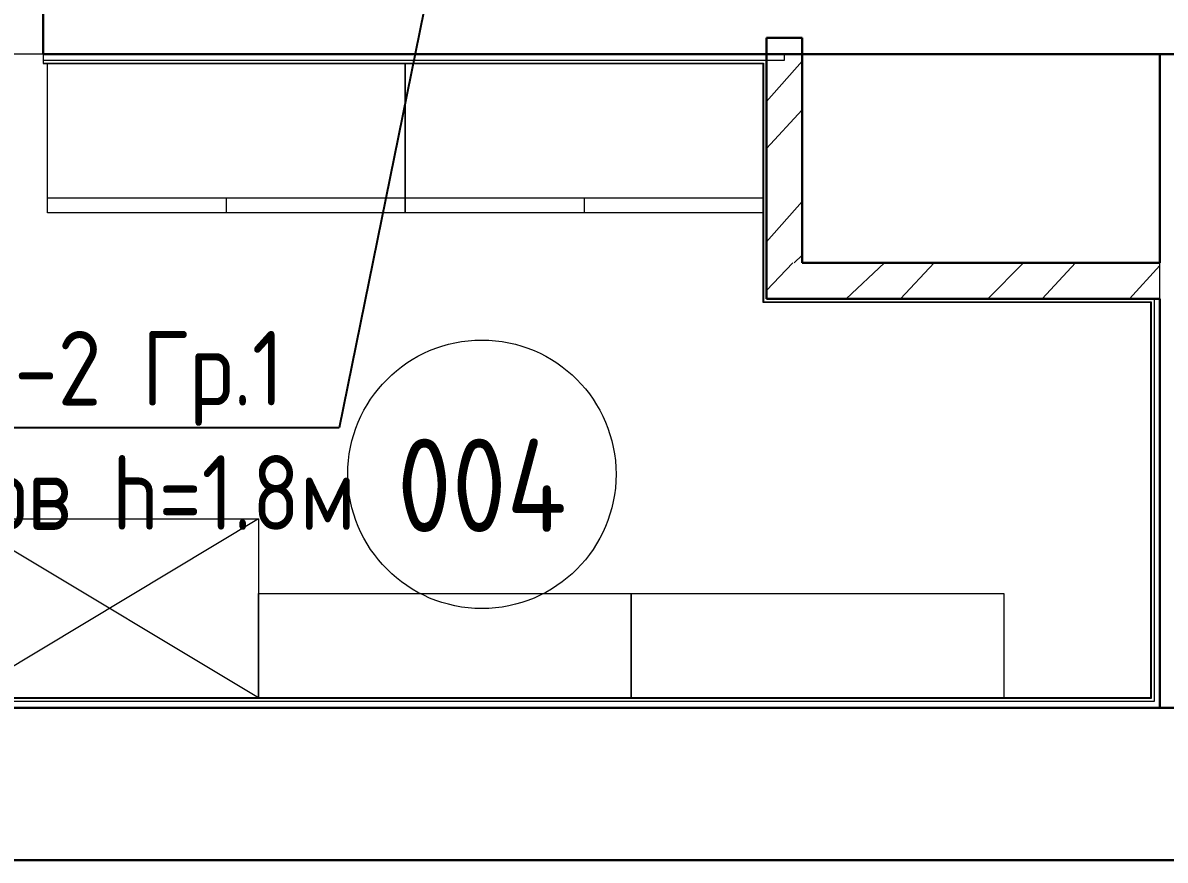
# Model space of a CAD drawing. Header units: millimetres. Extents: x -32 to 417638015, y -35 to 175284279.
# Drawn here: x 416161552 to 416165384, y 175249061 to 175251868 of the extents above; entities that cross this region are included whole.
import ezdxf
from ezdxf import colors
from ezdxf.entities.mleader import LeaderData, LeaderLine
from ezdxf.math import Vec2, Vec3

# ---------------------------------------------------------------- set-up
doc = ezdxf.new("R2010")
doc.units = ezdxf.units.MM
doc.layers.add('_ЭМ_Надписи', color=7, linetype='Continuous')
for name, color, linetype, lineweight in [('_ЭМ_ТХобщее_слой', 7, 'Continuous', 30), ('Аннотация', 7, 'Continuous', 18), ('Перекрытие', 7, 'Continuous', 18), ('Стены внутренние', 7, 'Continuous', 18), ('Стены несущие', 7, 'Continuous', 30), ('Стены отделка', 7, 'Continuous', 30), ('Стены штриховка', 7, 'Continuous', 9), ('ТХ', 5, 'Continuous', 0), ('ШТРИХОВКА', 252, 'Continuous', 15)]:
    doc.layers.add(name, color=color, linetype=linetype, lineweight=lineweight)
doc.layers.add('Линии', color=7, linetype='Continuous', lineweight=9, true_color=0x00a600)
doc.styles.add('GOST Common', font='GOST_Common.ttf', dxfattribs={"width": 0.9, "height": 349.9999999999996})
doc.styles.add('ЭОМ', font='isocpeur.ttf', dxfattribs={"width": 0.85, "height": 250})
pattern_1 = [(45, (556.895267267344, 294.7406184339013), (-235.7317231780653, 235.7317231780653), []), (45, (714.049267267344, 294.7406184339013), (-235.7317231780653, 235.7317231780653), [])]

# ---------------------------------------------------------------- blocks, each defined once
blk = doc.blocks.new('План подвала')
at = {"layer": 'Стены внутренние', "lineweight": 9}
h = blk.add_hatch(dxfattribs=at)
h.set_pattern_fill('FP_2', color=8, style=0, pattern_type=2)
h.set_pattern_definition(pattern_1)
h.paths.add_polyline_path([(25044.03676203601, 19658.19179401929), (25164.03676203599, 19658.19179401929), (25164.03676203598, 20358.19179401927), (25044.03676203601, 20358.19179401927)])
h = blk.add_hatch(dxfattribs=at)
h.set_pattern_fill('FP_2', color=8, style=0, pattern_type=2)
h.set_pattern_definition(pattern_1)
h.paths.add_polyline_path([(26364.03676203599, 19538.19179401929), (26364.03676203599, 19658.19179401928), (25044.03676203601, 19658.19179401929), (25044.03676203601, 19538.19179401929), (26321.17961917886, 19538.19179401929)])
at = {"layer": 'Линии', "color": 8}
blk.add_circle((24089.37587107683, 18949.61023362359), 450.0000000000006, dxfattribs=at)
at = {"layer": 'Перекрытие', "color": 8}
blk.add_line((22618.21279783258, 20358.19179401928), (21618.21279783258, 20358.19179401929), dxfattribs=at)
at = {"layer": 'Стены несущие', "color": 8}
for p, q in [((22618.21279783258, 20358.19179401929), (22618.21279783258, 20663.19179401929)), ((25164.03676203596, 20412.24213212894), (25044.03676203599, 20412.24213212894)), ((25044.03676203599, 20412.24213212894), (25044.03676203599, 19538.1917940193)), ((25164.03676203596, 19658.19179401927), (25164.03676203596, 20412.24213212894)), ((28549.21279783276, 20358.19179401925), (22618.2127978326, 20358.19179401925)), ((26364.03676203596, 20358.19179401925), (26364.03676203596, 19658.19179401927)), ((26364.03676203596, 19658.19179401927), (25164.03676203596, 19658.19179401927)), ((25044.03676203599, 19538.1917940193), (26364.03676203596, 19538.1917940193)), ((26364.03676203596, 18166.31269448926), (26364.03676203596, 19538.1917940193)), ((30766.1758129373, 18166.31269448926), (21308.57139694375, 18166.31269448926)), ((30744.18478198604, 17656.31269448924), (18919.2921242822, 17656.31269448927))]:
    blk.add_line(p, q, dxfattribs=at)
at = {"layer": 'Стены отделка', "color": 8, "lineweight": 9}
for p, q in [((22618.2127978326, 20358.19179401925), (22618.2127978326, 20326.19179401926)), ((25104.03676203597, 20338.19179401925), (25104.03676203597, 20358.19179401925)), ((22618.2127978326, 20326.19179401926), (25032.03676203599, 20326.19179401926)), ((25032.03676203599, 20326.19179401926), (25032.03676203599, 19528.19179401927)), ((25044.03676203599, 20338.19179401925), (25104.03676203597, 20338.19179401925)), ((25034.03676203595, 19526.1917940193), (26332.03676203597, 19526.1917940193)), ((26332.03676203597, 19526.1917940193), (26332.03676203597, 18199.8654216719)), ((26344.03676203596, 19538.1917940193), (26344.03676203596, 18187.86542167191)), ((21308.57139694375, 18167.86542167191), (26364.03676203596, 18167.86542167191)), ((26344.03676203596, 18187.86542167191), (21328.57139694374, 18187.86542167191)), ((26332.03676203597, 18199.8654216719), (21340.57139694374, 18199.8654216719))]:
    blk.add_line(p, q, dxfattribs=at)
at = {"layer": 'Стены штриховка', "color": 8}
for p, q in [((22618.2127978326, 20338.19179401925), (25044.03676203599, 20338.19179401925)), ((22618.2127978326, 20328.19179401929), (25034.03676203595, 20328.19179401929)), ((25034.03676203595, 20328.19179401929), (25034.03676203595, 19526.1917940193)), ((26364.03676203596, 19538.1917940193), (26364.03676203596, 19658.19179401927)), ((25032.03676203599, 19528.19179401927), (26334.03676203594, 19528.19179401927)), ((25032.03676203599, 19528.19179401927), (25032.03676203599, 19526.1917940193)), ((25032.03676203599, 19526.1917940193), (25034.03676203595, 19526.1917940193)), ((26334.03676203594, 19528.19179401927), (26334.03676203594, 18197.86542167187)), ((26334.03676203594, 18197.86542167187), (21338.57139694371, 18197.86542167187))]:
    blk.add_line(p, q, dxfattribs=at)
at = {"layer": 'Аннотация', "color": 8, "lineweight": 9, "insert": (24089.37587107683, 18912.66211336496), "char_height": 312.5000000000001, "width": 520.2111192702771, "attachment_point": 5, "line_spacing_factor": 1.022765581104984, "style": 'GOST Common'}
blk.add_mtext('004', dxfattribs=at)
blk = doc.blocks.new('_ЭМ_ТХ2_подвал')
at = {"layer": 'ТХ', "color": 8}
for p, q in [((29284.11077663808, 18510.12480323843), (28284.11077663808, 17910.12480323843)), ((29284.11077663808, 17910.12480323843), (28284.11077663808, 18510.12480323843))]:
    blk.add_line(p, q, dxfattribs=at)
for points in [[(29775.57614173019, 19536.45117558588), (28575.57614173019, 19536.45117558588), (28575.57614173019, 20036.45117558588), (29775.57614173019, 20036.45117558588)], [(30975.57614173019, 19536.45117558588), (29775.57614173019, 19536.45117558588), (29775.57614173019, 20036.45117558588), (30975.57614173019, 20036.45117558588)], [(29284.11077663808, 18510.12480323843), (29284.11077663808, 17910.12480323843), (28284.11077663808, 17910.12480323843), (28284.11077663808, 18510.12480323843)], [(30534.11077663794, 18260.12480323843), (30534.11077663794, 17910.12480323843), (29284.11077663794, 17910.12480323843), (29284.11077663794, 18260.12480323843)], [(31784.11077663794, 18260.12480323843), (31784.11077663794, 17910.12480323843), (30534.11077663794, 17910.12480323843), (30534.11077663794, 18260.12480323843)]]:
    blk.add_lwpolyline(points, close=True, dxfattribs=at)
for points in [[(28575.57614173019, 19586.45117558588), (29775.57614173019, 19586.45117558588)], [(29175.57614173019, 19586.45117558588), (29175.57614173019, 19536.45117558588)], [(29775.57614173019, 19586.45117558588), (30975.57614173019, 19586.45117558588)], [(30375.57614173019, 19586.45117558588), (30375.57614173019, 19536.45117558588)]]:
    blk.add_lwpolyline(points, dxfattribs=at)

msp = doc.modelspace()

# ---------------------------------------------------------------- block references
at = {"layer": '_ЭМ_ТХобщее_слой', "lineweight": 50}
msp.add_blockref('_ЭМ_ТХ2_подвал', (416133059.0456943, 175231694.5649611), dxfattribs=at)
at = {"layer": 'ШТРИХОВКА'}
msp.add_blockref('План подвала', (416139002.585074, 175231404.8243427), dxfattribs=at)

# ---------------------------------------------------------------- leaders
at = {"layer": '_ЭМ_Надписи', "color": 7, "ltscale": 5}
ml = msp.add_multileader_mtext('Standard', dxfattribs=at)
ml.set_content('{\\fGOST Common|b0|i0|c204|p34;\\W0.9;\\C256;1ЩРС-2\\fISOCPEUR|b0|i0|c204|p34;\\W0.85; Гр.1\\PРезерв h=1.8м}', color=1, style='ЭОМ')
ml.set_leader_properties()
ml.build(insert=Vec2(0, 0))
ml.multileader.update_dxf_attribs({"text_left_attachment_type": 6, "text_right_attachment_type": 6, "dogleg_length": 0, "arrow_head_size": 200})
ctx = ml.context
ctx.base_point, ctx.char_height, ctx.arrow_head_size, ctx.landing_gap_size, ctx.plane_origin = Vec3(416160839.288357, 175250510.000153, -64.26463315267222), 250, 200, 0, Vec3(416135620.2423642, 175268182.7487974, -64.26463315267222)
ctx.left_attachment, ctx.right_attachment = 6, 6
notes = []
notes.append((ctx, [(1, (1, 1, 0), (416162613.663357, 175250510.000153, -64.26463315267222), (-1, 0), 0, [(0, [(416162937.5731153, 175252103.4171615, -64.26463315267222)], 0, [])])]))
ctx.mtext.insert, ctx.mtext.flow_direction = Vec3(416160839.288357, 175250835.000153, -64.26463315267222), 5
for ctx, leaders in notes:
    for number, flags, end, landing, length, lines in leaders:
        leader = LeaderData()
        leader.index, (leader.has_last_leader_line, leader.has_dogleg_vector, leader.attachment_direction) = number, flags
        leader.last_leader_point, leader.dogleg_vector, leader.dogleg_length = Vec3(end), Vec3(landing), length
        for number, points, colour, breaks in lines:
            line = LeaderLine()
            line.index, line.vertices, line.color, line.breaks = number, Vec3.list(points), colors.encode_raw_color(colour), breaks
            leader.lines.append(line)
        ctx.leaders.append(leader)

doc.saveas('drawing.dxf')
